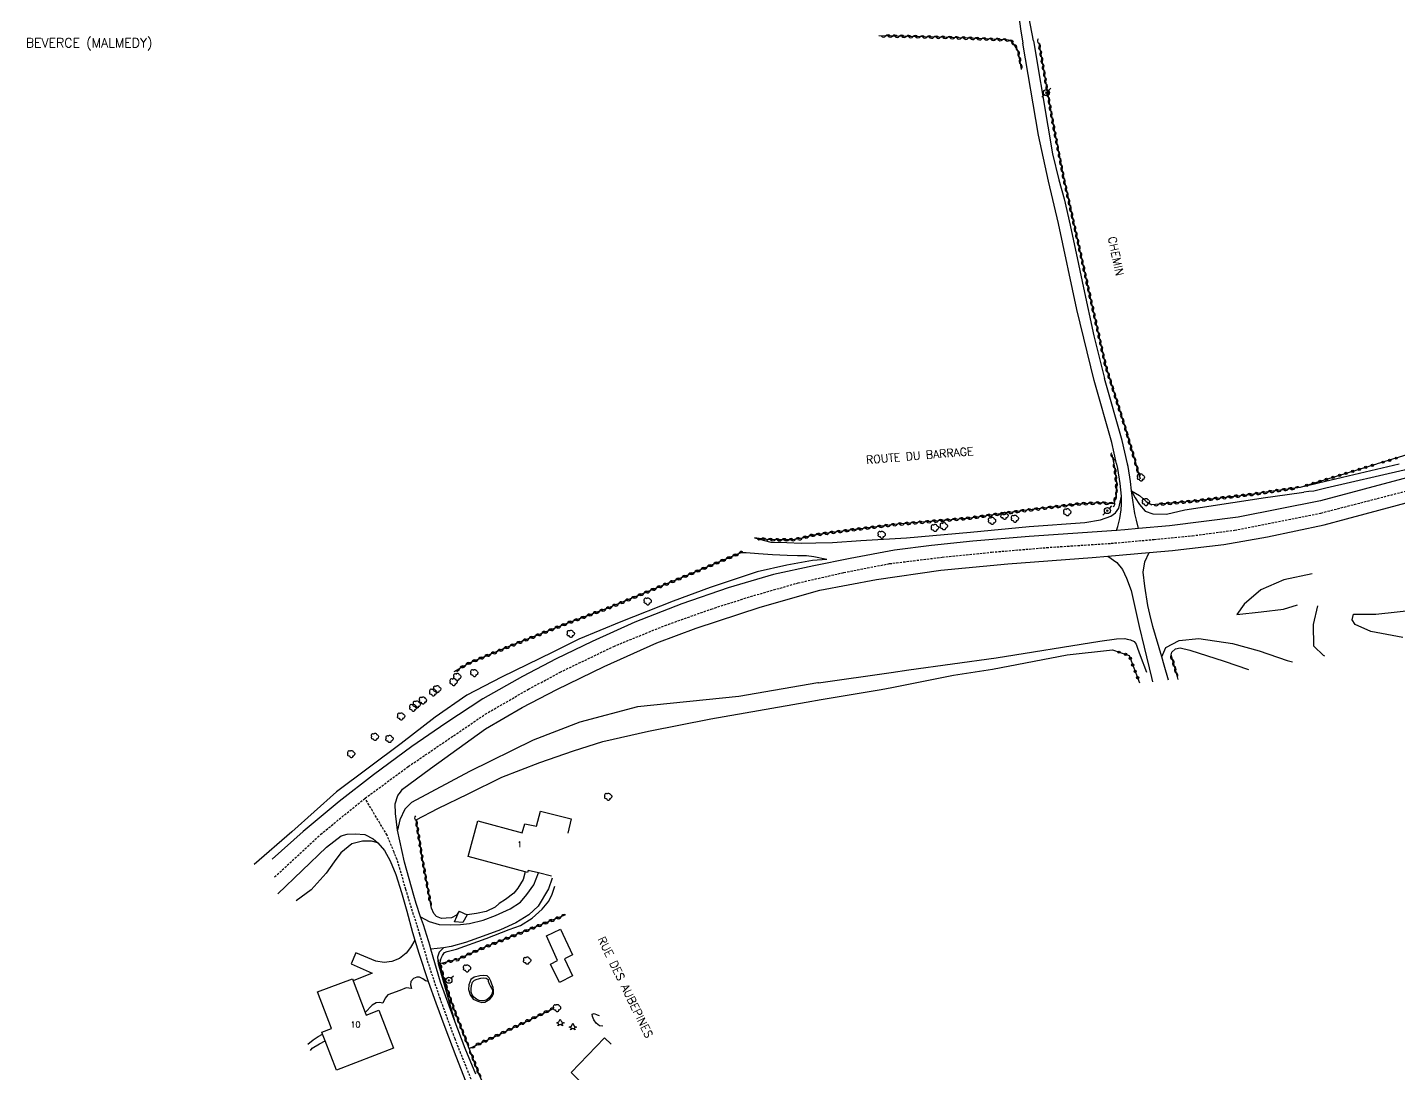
# Model space of a CAD drawing. Header units: millimetres. Extents: x 270000 to 271001, y 126000 to 127000.
# Drawn here: x 270515.1 to 270814.8, y 126537.8 to 126766.5 of the extents above; entities that cross this region are included whole.
import ezdxf
from ezdxf.enums import TextEntityAlignment as Align

# ---------------------------------------------------------------- set-up
doc = ezdxf.new("R2010")
doc.units = ezdxf.units.MM
doc.linetypes.add('DASHED', pattern=[0.75, 0.5, -0.25])
doc.layers.get('0').update_dxf_attribs({"linetype": 'CONTINUOUS'})
for name, color, linetype in [('W0001', 6, 'DASHED'), ('W0008', 7, 'CONTINUOUS'), ('W0017', 7, 'CONTINUOUS'), ('W0071', 7, 'CONTINUOUS'), ('W0101', 7, 'CONTINUOUS'), ('W0104', 1, 'CONTINUOUS'), ('W0105', 7, 'CONTINUOUS'), ('W0211', 2, 'CONTINUOUS'), ('W0214', 2, 'CONTINUOUS'), ('W0300', 7, 'CONTINUOUS'), ('W0303', 7, 'CONTINUOUS'), ('W0310', 3, 'CONTINUOUS'), ('W0322', 7, 'CONTINUOUS'), ('W0323', 7, 'CONTINUOUS'), ('W0473', 7, 'CONTINUOUS'), ('W0515', 5, 'CONTINUOUS'), ('W0980', 7, 'CONTINUOUS'), ('W0989', 7, 'CONTINUOUS'), ('W0991', 7, 'CONTINUOUS')]:
    doc.layers.add(name, color=color, linetype=linetype)
doc.styles.get("Standard").update_dxf_attribs({"font": 'romans.shx', "width": 0.85})

# ---------------------------------------------------------------- blocks, each defined once
blk = doc.blocks.new('T473')
for p, q in [((-0.166667, 0.166667), (0.166667, -0.166667)), ((-0.166667, -0.166667), (0.166667, 0.166667)), ((0.500001, 0.500001), (1.000002, 1.000002)), ((-1.000002, -1.000002), (-0.500001, -0.500001))]:
    blk.add_line(p, q)
blk.add_ellipse((0, 0), major_axis=(0.471405, 0.471405), ratio=1, start_param=5.4977871438, end_param=11.780972451)
blk = doc.blocks.new('T300')
for p, q in [((-0.8, 0.51), (-0.86, 0.34)), ((-0.86, 0.34), (-0.86, 0.17)), ((-0.86, 0.17), (-0.74, 0.06)), ((-0.69, 0.63), (-0.8, 0.51)), ((-0.8, -0.06), (-0.74, 0.06)), ((-0.74, 0.06), (-0.69, 0.11)), ((-0.57, 0.69), (-0.69, 0.63)), ((-0.46, 0.69), (-0.57, 0.69)), ((-0.29, 0.63), (-0.46, 0.69)), ((-0.29, 0.63), (-0.17, 0.74)), ((-0.23, 0.57), (-0.29, 0.63)), ((-0.17, 0.74), (-0.06, 0.8)), ((-0.06, 0.8), (0.06, 0.8)), ((0.06, 0.8), (0.23, 0.74)), ((0.23, 0.74), (0.34, 0.63)), ((0.34, 0.63), (0.4, 0.51)), ((0.46, 0.46), (0.34, 0.46)), ((0.4, 0.51), (0.4, 0.46)), ((0.57, 0.4), (0.46, 0.46)), ((0.57, 0.4), (0.69, 0.29)), ((0.69, 0.29), (0.74, 0.17)), ((0.74, 0.06), (0.69, -0.17)), ((0.74, 0.17), (0.74, 0.06)), ((-0.8, -0.17), (-0.8, -0.06)), ((-0.8, -0.23), (-0.8, -0.17)), ((-0.74, -0.34), (-0.8, -0.23)), ((-0.69, -0.4), (-0.74, -0.34)), ((-0.51, -0.46), (-0.69, -0.4)), ((-0.4, -0.46), (-0.51, -0.46)), ((-0.4, -0.46), (-0.34, -0.46)), ((-0.34, -0.46), (-0.34, -0.4)), ((-0.34, -0.51), (-0.34, -0.46)), ((-0.29, -0.63), (-0.34, -0.51)), ((-0.17, -0.74), (-0.29, -0.63)), ((-0.06, -0.8), (-0.17, -0.74)), ((0.06, -0.8), (-0.06, -0.8)), ((0.17, -0.74), (0.06, -0.8)), ((0.23, -0.69), (0.17, -0.74)), ((0.29, -0.46), (0.23, -0.46)), ((0.29, -0.63), (0.23, -0.69)), ((0.46, -0.4), (0.29, -0.46)), ((0.34, -0.51), (0.29, -0.63)), ((0.34, -0.51), (0.34, -0.46)), ((0.57, -0.34), (0.46, -0.4)), ((0.63, -0.29), (0.57, -0.34)), ((0.69, -0.17), (0.63, -0.29))]:
    blk.add_line(p, q)
blk = doc.blocks.new('T303')
for p, q in [((-0.77, 0), (-0.28, 0.21)), ((-0.28, -0.21), (-0.77, 0)), ((-0.28, 0.21), (0, 0.83)), ((0, 0.83), (0.28, 0.21)), ((0.28, 0.21), (0.83, 0)), ((0.83, 0), (0.28, -0.21)), ((-0.49, -0.63), (-0.28, -0.21)), ((0, -0.35), (-0.49, -0.63)), ((0.56, -0.63), (0, -0.35)), ((0.28, -0.21), (0.56, -0.63))]:
    blk.add_line(p, q)
blk = doc.blocks.new('t323o')
at = {"color": 0, "linetype": 'Continuous'}
for radius in [0.25, 0.15]:
    blk.add_circle((0, 0), radius, dxfattribs=at)
blk = doc.blocks.new('t322o')
at = {"color": 0, "linetype": 'Continuous'}
for radius in [0.25, 0.15]:
    blk.add_circle((0, 0), radius, dxfattribs=at)
blk = doc.blocks.new('t310o')
at = {"color": 0, "linetype": 'Continuous'}
for centre, start, end in [((-0.5, 0.38), 216.8699, 323.1304), ((0.5, -0.37), 36.8699, 143.1303)]:
    blk.add_arc(centre, 0.625, start, end, dxfattribs=at)

msp = doc.modelspace()

# ---------------------------------------------------------------- linework, layer by layer
at = {"layer": 'W0001'}
for points in [[(270588.9, 126597.96), (270598.34, 126604.89), (270615.18, 126616.34), (270624.64, 126621.81), (270631.53, 126625.5), (270643.26, 126631.17), (270654.47, 126635.73), (270664.57, 126639.32), (270673.15, 126642.06), (270683.55, 126645.03), (270693.54, 126647.31), (270703.54, 126649.25), (270715.09, 126650.67), (270725.87, 126651.76), (270737.89, 126652.77), (270752.01, 126653.7), (270761.39, 126654.54), (270769.74, 126655.35), (270778.99, 126656.57), (270797.87, 126660.32), (270836.34, 126670.24), (270839.23, 126671)], [(270569.12, 126580.76), (270570.79, 126582.29), (270579.17, 126590.05), (270588.9, 126597.96)], [(270667.79, 126433.35), (270661.7, 126439.46), (270653.37, 126452.23), (270647.53, 126461.72), (270640.66, 126475.65), (270637.31, 126482.68), (270630.46, 126497.67), (270625.44, 126507.71), (270620.05, 126518.37), (270616.41, 126526.54), (270612.37, 126535.84), (270608.56, 126545.32), (270605.35, 126554.05), (270602.72, 126561.91), (270600.86, 126568.2), (270598.38, 126576.14), (270597.83, 126578.01), (270595.9, 126584.51), (270595.23, 126586.17), (270593.72, 126589.87), (270592.14, 126592.49), (270590.53, 126595.18), (270588.9, 126597.96)]]:
    msp.add_lwpolyline(points, dxfattribs=at)
at = {"layer": 'W0008'}
for points in [[(270816.88, 126668.12), (270797.8, 126662.98), (270779.77, 126659.42), (270764.73, 126657.5), (270758.01, 126656.91), (270755.02, 126656.65), (270753.15, 126656.52), (270734.1, 126655.2), (270721.76, 126654.15), (270712.76, 126653.23), (270704.61, 126652.2), (270694.97, 126650.37), (270687.01, 126648.79), (270678.2, 126646.85), (270668.27, 126643.93), (270658.17, 126640.44), (270647.85, 126636.45), (270638.51, 126632.21), (270630.64, 126628.47), (270623.32, 126624.58), (270614.62, 126619.66), (270606.53, 126614.39), (270599.11, 126609.27), (270590.71, 126603.07), (270583.24, 126597.25), (270575.39, 126590.67), (270568.55, 126584.61)], [(270613.08, 126537.65), (270610.75, 126543.26), (270608.41, 126549.57), (270605.38, 126557.72), (270603.28, 126564.98), (270603.1, 126565.61), (270601.65, 126570.31), (270601.05, 126572.05), (270600.07, 126574.94), (270599.56, 126576.71), (270597.49, 126583.99), (270595.98, 126590.95), (270595.54, 126594.65), (270595.49, 126596.73), (270596.07, 126598.54), (270596.61, 126599.26), (270597.11, 126599.92), (270603.17, 126604.44), (270615.2, 126613.1), (270623.24, 126617.82), (270630.84, 126621.76), (270641.17, 126626.76), (270652.68, 126631.92), (270661.3, 126635.15), (270675.25, 126639.74), (270688.28, 126643.47), (270700.68, 126645.81), (270714.77, 126647.84), (270729.41, 126649.18), (270747.84, 126650.62), (270751.3, 126650.92), (270760.31, 126651.71), (270765.44, 126652.15), (270766, 126652.2), (270776.61, 126653.41), (270786.2, 126655.09), (270798.59, 126657.76), (270803.43, 126659.05), (270821.69, 126663.95)], [(270569.85, 126577.05), (270580.44, 126587.24), (270583.67, 126589.71), (270584.98, 126590.13), (270586.71, 126590.18), (270588.85, 126590.05), (270590.66, 126589.12), (270591.68, 126588.19), (270593.14, 126586.56), (270594.37, 126584.29), (270595.65, 126581.28), (270596.83, 126577.35), (270598.03, 126573.26), (270599.28, 126568.63), (270599.79, 126566.95), (270600.66, 126564.08), (270602.61, 126558.1), (270602.69, 126557.89), (270604.34, 126553.24), (270606.33, 126547.89), (270608.76, 126541.58), (270611.47, 126534.66)]]:
    msp.add_lwpolyline(points, dxfattribs=at)
at = {"layer": 'W0017'}
for points in [[(270751.3, 126650.92), (270753.22, 126649.49), (270754.47, 126647.95), (270755.35, 126646.05), (270756.34, 126643.4), (270758.12, 126635.51), (270759.23, 126631.01), (270760.84, 126624.33), (270761.07, 126623.44)], [(270764.53, 126623.76), (270763.61, 126627.02), (270763.09, 126628.86), (270761.1, 126635.49), (270760.47, 126638.17), (270760.01, 126640.12), (270759.33, 126644.36), (270759.02, 126647.41), (270759.37, 126649.63), (270760.31, 126651.71)], [(270601.05, 126572.05), (270602.89, 126570.99), (270605.1, 126570.38), (270607.64, 126570.31), (270609.77, 126570.33), (270611.73, 126570.55), (270614.7, 126571.31), (270617.44, 126572.33), (270620.61, 126573.81), (270622.85, 126575.24), (270624.26, 126576.88), (270625.79, 126579.01), (270626.82, 126581.62)], [(270629.79, 126580.45), (270629.03, 126578.18), (270626.77, 126574.39), (270624.71, 126572.45), (270621.86, 126570.72), (270618.49, 126569.17), (270614.75, 126567.79), (270610.85, 126566.41), (270607.71, 126565.58), (270606.03, 126565.26), (270603.28, 126564.98)], [(270599.79, 126566.95), (270598.84, 126565.29), (270597.85, 126564.11), (270596.42, 126562.95), (270594.76, 126562.25), (270593.08, 126562.03), (270591.27, 126562.35), (270586.85, 126564.19), (270585.86, 126561.76), (270590.44, 126559.69), (270586.33, 126558.01)], [(270602.69, 126557.89), (270602.09, 126558.07), (270601.53, 126558.47), (270600.78, 126558.82), (270600.23, 126558.82), (270599.5, 126558.55), (270598.92, 126557.92), (270598.84, 126557.19), (270599.02, 126556.34), (270597.91, 126556.49), (270596.5, 126555.96), (270593.89, 126554.98), (270593.26, 126554.23), (270592.81, 126553.15), (270592.03, 126553.33), (270591.32, 126553.2), (270590.47, 126552.72), (270588.89, 126551.13)]]:
    msp.add_lwpolyline(points, dxfattribs=at)
at = {"layer": 'W0071'}
for points in [[(270735.01, 126763.54), (270733.97, 126768.9), (270732.3, 126777.49), (270730.41, 126786.18), (270730.31, 126793.99), (270731.13, 126797.13), (270732.72, 126800.32), (270735.28, 126802.48), (270738.92, 126804.06), (270743.59, 126804.37), (270754.94, 126804.31), (270763.27, 126804.74), (270771.64, 126805.85), (270778.6, 126807.3), (270784.25, 126809.22), (270785.11, 126809.7), (270790.96, 126812.9), (270796.86, 126816.51), (270802.13, 126820.77), (270810.06, 126827.12), (270829.7, 126842.46)], [(270731.28, 126772.81), (270732.19, 126766.17), (270732.71, 126763.04)], [(270735.01, 126763.54), (270738.18, 126744.93), (270739.21, 126738.84), (270740.59, 126733.18), (270741.72, 126729.01), (270743.07, 126723.22), (270744.84, 126714.73), (270745.93, 126709.58), (270748.25, 126699.04), (270750.57, 126689.75)], [(270753.21, 126671), (270753.2, 126671.04), (270752.15, 126675.76), (270748.29, 126689.32), (270744.48, 126704.84), (270740.46, 126723.64), (270738.28, 126732.85), (270736.15, 126742.94), (270732.71, 126763.04)], [(270755.59, 126671), (270755.58, 126671.04), (270754.43, 126676.19), (270750.57, 126689.75)], [(270753.15, 126656.52), (270753.44, 126657.35), (270753.89, 126659.11), (270754.2, 126661), (270754.23, 126662.26), (270754.26, 126664.01), (270753.97, 126666.8), (270753.43, 126670.03), (270753.21, 126671)], [(270758.01, 126656.91), (270757.56, 126658.73), (270757.17, 126660.23), (270756.97, 126661.64), (270756.76, 126663.12), (270756.45, 126665.2), (270756.25, 126667.23), (270755.71, 126670.46), (270755.59, 126671)]]:
    msp.add_lwpolyline(points, dxfattribs=at)
at = {"layer": 'W0101'}
for points in [[(270629.62, 126580.94), (270626.82, 126581.62), (270624.58, 126582.15), (270624.42, 126581.7), (270623.89, 126581.85), (270611.4, 126585.21), (270613.54, 126593.02), (270623.27, 126590.43), (270623.82, 126592.38), (270626.39, 126591.86), (270627.24, 126595.15), (270633.98, 126593.46), (270633.21, 126590.3)], [(270581.56, 126547.63), (270578.52, 126555.65), (270586.16, 126558.48), (270586.33, 126558.01), (270588.89, 126551.13), (270589.11, 126550.51)], [(270589.11, 126550.51), (270591.93, 126551.59), (270595.09, 126543.34), (270582.62, 126538.5), (270580.18, 126544.9), (270579.61, 126546.37), (270579.44, 126546.83), (270581.56, 126547.63)], [(270642.34, 126523.86), (270641.76, 126525.84), (270640, 126531.94), (270633.92, 126537.96), (270641.23, 126545.58), (270642.69, 126544.22)]]:
    msp.add_lwpolyline(points, dxfattribs=at)
for points in [[(270589.11, 126550.51), (270589.11, 126550.51)], [(270581.56, 126547.63), (270581.56, 126547.63)]]:
    msp.add_lwpolyline(points, close=True, dxfattribs=at)
at = {"layer": 'W0104'}
msp.add_lwpolyline([(270631.39, 126557.69), (270629.46, 126561.69), (270631, 126562.49), (270628.54, 126567.87), (270631.61, 126569.3), (270634.21, 126563.75), (270632.5, 126562.84), (270634.26, 126559.15), (270631.39, 126557.69)], close=True, dxfattribs=at)
at = {"layer": 'W0105'}
msp.add_lwpolyline([(270610.25, 126570.82), (270608.46, 126570.97), (270609.47, 126573.26), (270611.2, 126572.48)], close=True, dxfattribs=at)
at = {"layer": 'W0211'}
for points in [[(270814.99, 126671), (270802.61, 126668.09), (270793.32, 126665.92)], [(270815.76, 126633.08), (270808.78, 126634.42), (270805.33, 126635.91), (270804.71, 126636.93), (270804.97, 126638.24), (270809.89, 126638.2), (270822.53, 126639.56), (270828.48, 126641.53), (270833.27, 126643.62), (270839.35, 126648), (270853.95, 126654.83), (270874.36, 126662.75)], [(270689.87, 126650.18), (270687.03, 126650.72), (270685.37, 126650.95), (270683.41, 126650.96), (270681.17, 126651.03), (270677.96, 126651.16), (270674.87, 126651.37), (270672.23, 126651.62), (270671.07, 126651.65)], [(270795.95, 126647.02), (270789.74, 126645.72), (270784.7, 126643.52), (270781.05, 126640.39), (270779.45, 126638.16)], [(270600.04, 126593.27), (270604.81, 126595.68), (270611.4, 126598.89), (270618.81, 126602.6), (270627.09, 126605.79), (270634.46, 126608.32), (270640.86, 126610.4), (270650.86, 126612.66), (270664.48, 126615.34), (270685.33, 126618.97), (270688.61, 126619.52), (270701.69, 126621.71), (270704.09, 126622.19), (270717.52, 126624.87), (270726.08, 126626.21), (270742.41, 126629.28), (270752.32, 126630.38)], [(270765.09, 126629.3), (270765.28, 126629.93), (270766.08, 126630.65), (270767.08, 126630.86), (270769.19, 126630.36), (270776.68, 126627.92), (270782.06, 126626.09)], [(270623.89, 126581.85), (270623.45, 126580.21), (270622.27, 126578.33), (270621.41, 126577.17), (270619.63, 126575.82), (270618.19, 126574.91), (270617.36, 126574.16), (270615.4, 126573.18), (270613.27, 126572.75), (270611.2, 126572.48)], [(270605.26, 126561.79), (270605.54, 126562.97), (270605.84, 126563.6), (270606.29, 126564.22), (270606.87, 126564.42), (270608.88, 126564.93), (270615.37, 126567.26), (270620.4, 126569.24), (270622.84, 126570.17), (270625.4, 126571.77), (270627.64, 126573.73), (270629.07, 126575.46), (270629.83, 126576.97), (270630.37, 126578.74)], [(270609.47, 126573.26), (270608.89, 126572.43), (270607.78, 126571.83), (270606.65, 126571.75), (270605.57, 126571.65), (270604.51, 126572.11), (270603.9, 126572.79), (270603.39, 126573.91)], [(270576.94, 126542.84), (270577.36, 126543.28), (270578.92, 126544.28), (270580.18, 126544.9)]]:
    msp.add_lwpolyline(points, dxfattribs=at)
msp.add_lwpolyline([(270614.4, 126553.33), (270615.1, 126553.38), (270616.14, 126554.01), (270616.66, 126554.59), (270616.94, 126555.22), (270616.99, 126555.95), (270616.89, 126556.57), (270616.59, 126557.3), (270616.36, 126557.93), (270616.06, 126558.71), (270615.59, 126559.11), (270614.76, 126559.19), (270613.98, 126559.14), (270612.75, 126558.84), (270612.02, 126558.34), (270611.56, 126557.18), (270611.51, 126556.13), (270611.84, 126554.97), (270612.54, 126554.06), (270613.52, 126553.56)], close=True, dxfattribs=at)
at = {"layer": 'W0214'}
for points in [[(270820.01, 126671), (270816.07, 126669.67), (270798.94, 126665.74), (270796.29, 126665.13), (270795.23, 126665), (270794.12, 126664.87)], [(270756.45, 126665.2), (270757.23, 126663.62), (270758.17, 126662.15), (270759.45, 126660.74), (270761.11, 126660.16), (270764.08, 126660.04), (270768.13, 126661.05), (270771.46, 126661.54), (270785.72, 126663.71), (270787.36, 126663.93), (270794.12, 126664.87)], [(270756.45, 126665.2), (270758.2, 126664.14), (270759.65, 126662.82), (270760.89, 126662.09)], [(270674.04, 126654.87), (270677.57, 126653.94), (270681.11, 126653.88), (270684.25, 126653.72), (270687.44, 126653.81), (270691.05, 126653.9), (270697.27, 126654.31), (270707.23, 126654.91), (270721.25, 126656.14), (270734.06, 126657.38), (270746.23, 126658.24), (270749.66, 126658.86), (270751.96, 126659.62), (270752.96, 126660.36), (270753.67, 126661.37), (270754.26, 126664.01)], [(270689.87, 126650.18), (270686.69, 126649.94), (270681.1, 126648.94), (270674.64, 126647.46), (270664.32, 126644.04), (270656.27, 126641.05), (270644.78, 126636.56), (270635.66, 126632.73), (270629.97, 126629.92), (270618.71, 126624.4), (270611.11, 126620.51), (270604.24, 126615.65), (270596.8, 126609.95), (270582.67, 126599.38), (270572.88, 126590.59), (270564.65, 126583.47)], [(270779.45, 126638.16), (270784.79, 126638.68), (270789.7, 126639.29), (270792.72, 126640.26)], [(270798.75, 126629.02), (270798.41, 126629.18), (270796.28, 126631.24), (270796.22, 126635.93), (270797.2, 126640.01)], [(270688.04, 126623.2), (270703.88, 126625.45), (270707.77, 126626.01), (270726.86, 126628.63), (270749.52, 126632.28), (270753.17, 126632.8), (270754.99, 126632.89), (270755.53, 126632.76), (270756.21, 126632.59), (270757.01, 126632.25), (270757.45, 126631.65), (270757.74, 126630.75), (270758.37, 126629.15), (270759.74, 126625.55)], [(270763.09, 126628.86), (270763.92, 126630.93), (270766.89, 126632.43), (270771.18, 126632.88), (270778.52, 126631.82), (270784.39, 126630.18), (270790.49, 126628.1), (270791.61, 126627.77)], [(270688.04, 126623.2), (270687.87, 126623.17), (270670.61, 126620.24), (270648.44, 126617.98), (270635.86, 126614.58), (270625.66, 126610.69), (270611.74, 126603.79), (270599.07, 126597.02), (270597.61, 126595.57), (270596.51, 126593.25), (270595.98, 126590.95)], [(270591.68, 126588.19), (270590.3, 126588.57), (270588.37, 126588.57), (270586.03, 126588), (270583.59, 126586.01), (270582.16, 126584.08), (270580.37, 126581.59), (270577.1, 126577.95), (270573.84, 126575.52)], [(270606.03, 126565.26), (270605.12, 126564.28), (270604.74, 126563.22), (270604.86, 126561.84), (270608.41, 126549.57)], [(270576.39, 126544.2), (270577.56, 126545.16), (270578.62, 126545.89), (270579.61, 126546.37)]]:
    msp.add_lwpolyline(points, dxfattribs=at)
at = {"layer": 'W0310'}
for points in [[(270732.4, 126757.31), (270732.19, 126758.63), (270731.92, 126760.19), (270731.57, 126761.44), (270731.03, 126762.41), (270730.37, 126763.36), (270729.54, 126763.67), (270727.75, 126763.83), (270717, 126764.27), (270701.23, 126764.67)], [(270736.2, 126763.15), (270739.12, 126746.35), (270741.48, 126734.12), (270743.98, 126722.91), (270747.36, 126707.76), (270750.76, 126692.57), (270754.97, 126679.26), (270757.39, 126671.04), (270757.4, 126671)], [(270752.58, 126671), (270752.8, 126669.9), (270753.15, 126666.74), (270753.08, 126664.25), (270752.57, 126662.34), (270749.56, 126662.55), (270744.85, 126662.29), (270733.49, 126660.91), (270720.58, 126659.15), (270705.29, 126657.85), (270696.14, 126656.73), (270691.55, 126656.15), (270686.56, 126655.43), (270684.44, 126654.83), (270682.31, 126654.47), (270679.22, 126654.46), (270676.63, 126654.5), (270674.04, 126654.87)], [(270752.16, 126673.1), (270752.57, 126671.04), (270752.58, 126671)], [(270757.4, 126671), (270758.35, 126667.76)], [(270793.32, 126665.92), (270786.83, 126664.99), (270782.17, 126664.32), (270770.09, 126662.92), (270760.89, 126662.09)], [(270671.07, 126651.65), (270659.59, 126646.79), (270641.75, 126639.41), (270633.56, 126636.39), (270620.36, 126631.1), (270611.63, 126627.52), (270608.29, 126625.58)], [(270766.62, 126623.95), (270766.47, 126624.49), (270765.09, 126629.3)], [(270603.39, 126573.91), (270602.8, 126577.11), (270601.49, 126584.22), (270600.04, 126593.27)], [(270632.55, 126572.37), (270615.11, 126565.42), (270611.77, 126563.97), (270609.23, 126562.74), (270605.26, 126561.79)], [(270611.68, 126543.26), (270608.94, 126550.27), (270607.54, 126554.07), (270606.36, 126557.71), (270605.26, 126561.79)], [(270611.68, 126543.26), (270617.66, 126546.04), (270629.93, 126551.94)], [(270624.77, 126514.74), (270618.4, 126527.67), (270613.78, 126537.7), (270611.68, 126543.26)]]:
    msp.add_lwpolyline(points, dxfattribs=at)
at = {"layer": 'W0322'}
msp.add_lwpolyline([(270752.32, 126630.38), (270754, 126629.81), (270755.95, 126629.15), (270758.21, 126623.18)], dxfattribs=at)
at = {"layer": 'W0323'}
for points in [[(270870.34, 126688.7), (270869.42, 126688.44), (270831.06, 126677.41), (270810.16, 126671.05), (270810, 126671)], [(270810, 126671), (270793.32, 126665.92)]]:
    msp.add_lwpolyline(points, dxfattribs=at)
at = {"layer": 'W0515'}
msp.add_lwpolyline([(270614.83, 126553.63), (270614.33, 126553.68), (270613.87, 126553.74), (270613.27, 126554.06), (270612.69, 126554.49), (270612.29, 126554.99), (270612.09, 126555.57), (270612.09, 126556.25), (270612.17, 126557.01), (270612.37, 126557.71), (270612.85, 126558.16), (270613.4, 126558.41), (270614.18, 126558.61), (270614.83, 126558.69), (270615.36, 126558.61), (270615.79, 126558.33), (270615.84, 126557.93), (270616.01, 126557.38), (270616.29, 126556.83), (270616.56, 126556.47), (270616.72, 126556.07), (270616.74, 126555.64), (270616.61, 126555.14), (270616.34, 126554.69), (270616.01, 126554.31), (270615.48, 126553.88), (270614.83, 126553.63)], close=True, dxfattribs=at)
msp.add_lwpolyline([(270640.88, 126548.09), (270640.17, 126548.2), (270639.44, 126548.8), (270638.94, 126549.48), (270638.59, 126550.21), (270638.57, 126550.72), (270638.99, 126550.89), (270639.62, 126550.61), (270640.08, 126550.43)], dxfattribs=at)

# ---------------------------------------------------------------- block references
at = {"layer": 'W0300', "rotation": 359.9999899820874}
for p in [(270758.55, 126668.08), (270742.45, 126660.48), (270759.64, 126662.72), (270715.45, 126657.42), (270726.01, 126658.59), (270728.71, 126659.7), (270731, 126659.08), (270701.89, 126655.57), (270713.5, 126657.05), (270650.72, 126640.99), (270633.91, 126633.9), (270609.09, 126624.48), (270612.81, 126625.33), (270604.69, 126621.79), (270608.28, 126623.37), (270600.24, 126618.45), (270601.59, 126619.33), (270603.83, 126621.09), (270596.82, 126615.84), (270599.46, 126617.75), (270591.08, 126611.37), (270594.27, 126610.92), (270585.9, 126607.63), (270642.08, 126598.29), (270624.36, 126562.45), (270611.22, 126560.75), (270630.91, 126552.09)]:
    msp.add_blockref('T300', p, dxfattribs=at)
at = {"layer": 'W0303', "rotation": 359.9999899820874}
for p in [(270631.56, 126548.85), (270634.3, 126547.94)]:
    msp.add_blockref('T303', p, dxfattribs=at)
at = {"layer": 'W0310'}
for p, rotation in [((270702.73, 126764.63), 178.5570921914583), ((270704.23, 126764.59), 178.5570921914583), ((270705.73, 126764.55), 178.5570921914583), ((270707.23, 126764.52), 178.5570921914583), ((270708.73, 126764.48), 178.5570921914583), ((270710.23, 126764.44), 178.5570921914583), ((270711.73, 126764.4), 178.5570921914583), ((270713.23, 126764.36), 178.5570921914583), ((270714.73, 126764.33), 178.5570921914583), ((270716.23, 126764.29), 178.5570921914583), ((270717.73, 126764.24), 177.6457556734148), ((270719.23, 126764.18), 177.6457556734148), ((270720.73, 126764.12), 177.6457556734148), ((270722.22, 126764.05), 177.6457556734148), ((270723.72, 126763.99), 177.6457556734148), ((270725.22, 126763.93), 177.6457556734148), ((270726.72, 126763.87), 177.6457556734148), ((270728.22, 126763.79), 175.0662943482479), ((270729.7, 126763.61), 159.2256718631885), ((270730.82, 126762.72), 125.0936227647187), ((270736.22, 126763), 279.8614913645466), ((270731.58, 126761.42), 105.2899913583578), ((270731.95, 126759.97), 99.86269295599104), ((270736.48, 126761.52), 279.8614913645466), ((270736.74, 126760.05), 279.8614913645466), ((270732.21, 126758.49), 99.32233768419123), ((270736.99, 126758.57), 279.8614913645466), ((270737.25, 126757.09), 279.8614913645466), ((270737.51, 126755.61), 279.8614913645466), ((270737.77, 126754.13), 279.8614913645466), ((270738.02, 126752.66), 279.8614913645466), ((270738.28, 126751.18), 279.8614913645466), ((270738.54, 126749.7), 279.8614913645466), ((270738.79, 126748.22), 279.8614913645466), ((270739.05, 126746.74), 279.8614913645466), ((270739.33, 126745.27), 280.9380278605328), ((270739.61, 126743.8), 280.9380278605328), ((270739.9, 126742.32), 280.9380278605328), ((270740.18, 126740.85), 280.9380278605328), ((270740.47, 126739.38), 280.9380278605328), ((270740.75, 126737.91), 280.9380278605328), ((270741.03, 126736.43), 280.9380278605328), ((270741.32, 126734.96), 280.9380278605328), ((270741.62, 126733.49), 282.5655829155985), ((270741.95, 126732.03), 282.5655829155985), ((270742.27, 126730.56), 282.5655829155985), ((270742.6, 126729.1), 282.5655829155985), ((270742.93, 126727.64), 282.5655829155985), ((270743.25, 126726.17), 282.5655829155985), ((270743.58, 126724.71), 282.5655829155985), ((270743.91, 126723.24), 282.5655829155985), ((270744.23, 126721.78), 282.5720561453018), ((270744.56, 126720.32), 282.5720561453018), ((270744.89, 126718.85), 282.5720561453018), ((270745.21, 126717.39), 282.5720561453018), ((270745.54, 126715.92), 282.5720561453018), ((270745.87, 126714.46), 282.5720561453018), ((270746.19, 126713), 282.5720561453018), ((270746.52, 126711.53), 282.5720561453018), ((270746.84, 126710.07), 282.5720561453018), ((270747.17, 126708.6), 282.5720561453018), ((270747.5, 126707.14), 282.6261815475879), ((270747.83, 126705.68), 282.6261815475879), ((270748.15, 126704.21), 282.6261815475879), ((270748.48, 126702.75), 282.6261815475879), ((270748.81, 126701.28), 282.6261815475879), ((270749.14, 126699.82), 282.6261815475879), ((270749.47, 126698.36), 282.6261815475879), ((270749.79, 126696.89), 282.6261815475879), ((270750.12, 126695.43), 282.6261815475879), ((270750.45, 126693.97), 282.6261815475879), ((270750.78, 126692.5), 287.5558617911123), ((270751.23, 126691.07), 287.5558617911123), ((270751.69, 126689.64), 287.5558617911123), ((270752.14, 126688.21), 287.5558617911123), ((270752.59, 126686.78), 287.5558617911123), ((270753.04, 126685.35), 287.5558617911123), ((270753.5, 126683.92), 287.5558617911123), ((270753.95, 126682.49), 287.5558617911123), ((270754.4, 126681.06), 287.5558617911123), ((270754.85, 126679.63), 287.5558617911123), ((270755.29, 126678.2), 286.3801009744733), ((270755.71, 126676.76), 286.3801009744733), ((270756.13, 126675.32), 286.3801009744733), ((270752.29, 126672.47), 281.336738769466), ((270756.55, 126673.88), 286.3801009744733), ((270756.98, 126672.44), 286.3801009744733), ((270752.75, 126670.15), 281.309932475036), ((270757.51, 126670.63), 286.3828485765671), ((270757.93, 126669.19), 286.3828485765671), ((270752.94, 126668.66), 276.160968774618), ((270753.1, 126667.17), 276.160968774618), ((270753.06, 126664.17), 255.2755942087337), ((270753.12, 126665.67), 268.4107780924671), ((270778.79, 126663.93), 186.6418716215701), ((270780.28, 126664.1), 186.6418716215701), ((270781.77, 126664.28), 186.6418716215701), ((270783.26, 126664.48), 188.1490442455525), ((270784.74, 126664.69), 188.1490442455525), ((270786.23, 126664.9), 188.1490442455525), ((270787.71, 126665.12), 188.1412188739666), ((270789.2, 126665.33), 188.1412188739666), ((270790.68, 126665.54), 188.1412188739666), ((270792.17, 126665.75), 188.1412188739666), ((270733.57, 126660.92), 186.8988712269301), ((270735.06, 126661.1), 186.8988712269301), ((270736.55, 126661.28), 186.8988712269301), ((270738.04, 126661.47), 186.8988712269301), ((270739.53, 126661.65), 186.8988712269301), ((270741.02, 126661.83), 186.8988712269301), ((270742.5, 126662.01), 186.8988712269301), ((270743.99, 126662.19), 186.8988712269301), ((270745.49, 126662.32), 183.154938217999), ((270746.98, 126662.41), 183.154938217999), ((270748.48, 126662.49), 183.154938217999), ((270749.98, 126662.52), 175.9319752161038), ((270751.48, 126662.41), 175.9319752161038), ((270752.67, 126662.72), 255.2755942087337), ((270762.38, 126662.22), 185.1422086191874), ((270763.87, 126662.36), 185.1422086191874), ((270765.37, 126662.49), 185.1422086191874), ((270766.86, 126662.63), 185.1422086191874), ((270768.36, 126662.76), 185.1422086191874), ((270769.85, 126662.89), 185.1422086191874), ((270771.34, 126663.06), 186.6418716215701), ((270772.83, 126663.24), 186.6418716215701), ((270774.32, 126663.41), 186.6418716215701), ((270775.81, 126663.58), 186.6418716215701), ((270777.3, 126663.76), 186.6418716215701), ((270705.25, 126657.85), 186.9785392984734), ((270706.74, 126657.97), 184.8460802665605), ((270708.24, 126658.1), 184.8460802665605), ((270709.73, 126658.23), 184.8460802665605), ((270711.22, 126658.35), 184.8460802665605), ((270712.72, 126658.48), 184.8460802665605), ((270714.21, 126658.61), 184.8460802665605), ((270715.71, 126658.73), 184.8460802665605), ((270717.2, 126658.86), 184.8460802665605), ((270718.7, 126658.99), 184.8460802665605), ((270720.19, 126659.11), 184.8460802665605), ((270721.68, 126659.3), 187.7998297448764), ((270723.17, 126659.5), 187.7998297448764), ((270724.65, 126659.7), 187.7998297448764), ((270726.14, 126659.91), 187.7998297448764), ((270727.63, 126660.11), 187.7998297448764), ((270729.11, 126660.32), 187.7998297448764), ((270730.6, 126660.52), 187.7998297448764), ((270732.08, 126660.72), 187.7998297448764), ((270684.48, 126654.84), 195.8599330239526), ((270685.93, 126655.25), 195.8599330239526), ((270687.39, 126655.55), 188.1590526109096), ((270688.88, 126655.76), 188.1590526109096), ((270690.36, 126655.98), 188.1590526109096), ((270691.85, 126656.18), 187.2679442864083), ((270693.34, 126656.37), 187.2679442864083), ((270694.82, 126656.56), 187.2679442864083), ((270696.31, 126656.75), 186.9785392984734), ((270697.8, 126656.93), 186.9785392984734), ((270699.29, 126657.12), 186.9785392984734), ((270700.78, 126657.3), 186.9785392984734), ((270702.27, 126657.48), 186.9785392984734), ((270703.76, 126657.66), 186.9785392984734), ((270675.53, 126654.66), 171.8915783006447), ((270677.02, 126654.5), 179.0477419146142), ((270678.52, 126654.47), 179.0477419146142), ((270680.02, 126654.46), 180.2598430235299), ((270681.52, 126654.47), 180.2598430235299), ((270683.01, 126654.59), 189.4099694202302), ((270665.07, 126649.11), 202.9477180401801), ((270666.45, 126649.69), 202.9477180401801), ((270667.83, 126650.28), 202.9477180401801), ((270669.21, 126650.86), 202.9477180401801), ((270670.59, 126651.45), 202.9477180401801), ((270656.77, 126645.62), 202.4789614294286), ((270658.15, 126646.2), 202.4789614294286), ((270659.54, 126646.77), 202.4789614294286), ((270660.92, 126647.35), 202.9477180401801), ((270662.3, 126647.94), 202.9477180401801), ((270663.68, 126648.52), 202.9477180401801), ((270649.84, 126642.76), 202.4789614294286), ((270651.22, 126643.33), 202.4789614294286), ((270652.61, 126643.9), 202.4789614294286), ((270654, 126644.48), 202.4789614294286), ((270655.38, 126645.05), 202.4789614294286), ((270642.91, 126639.89), 202.4789614294286), ((270644.29, 126640.46), 202.4789614294286), ((270645.68, 126641.04), 202.4789614294286), ((270647.07, 126641.61), 202.4789614294286), ((270648.45, 126642.18), 202.4789614294286), ((270634.48, 126636.73), 200.2005616549115), ((270635.89, 126637.25), 200.2005616549115), ((270637.3, 126637.77), 200.2005616549115), ((270638.7, 126638.29), 200.2005616549115), ((270640.11, 126638.81), 200.2005616549115), ((270641.52, 126639.32), 200.2005616549115), ((270627.51, 126633.97), 201.8440575246985), ((270628.9, 126634.53), 201.8440575246985), ((270630.29, 126635.09), 201.8440575246985), ((270631.69, 126635.64), 201.8440575246985), ((270633.08, 126636.2), 201.8440575246985), ((270619.16, 126630.61), 202.3484204268806), ((270620.55, 126631.18), 201.8440575246985), ((270621.94, 126631.74), 201.8440575246985), ((270623.33, 126632.3), 201.8440575246985), ((270624.72, 126632.85), 201.8440575246985), ((270626.12, 126633.41), 201.8440575246985), ((270612.22, 126627.76), 202.3484204268806), ((270613.61, 126628.33), 202.3484204268806), ((270615, 126628.9), 202.3484204268806), ((270616.38, 126629.47), 202.3484204268806), ((270617.77, 126630.04), 202.3484204268806), ((270765.38, 126628.27), 106.016152748388), ((270609.59, 126626.33), 210.017225577144), ((270610.89, 126627.08), 210.017225577144), ((270765.8, 126626.83), 106.016152748388), ((270766.21, 126625.39), 106.016152748388), ((270600.06, 126593.13), 99.09743824513977), ((270600.3, 126591.65), 99.09743824513977), ((270600.54, 126590.16), 99.09743824513977), ((270600.77, 126588.68), 99.09743824513977), ((270601.01, 126587.2), 99.09743824513977), ((270601.25, 126585.72), 99.09743824513977), ((270601.49, 126584.24), 99.09743824513977), ((270601.76, 126582.76), 100.4522380764926), ((270602.03, 126581.29), 100.4522380764926), ((270602.3, 126579.81), 100.4522380764926), ((270602.57, 126578.34), 100.4522380764926), ((270602.85, 126576.86), 100.4484327500202), ((270603.12, 126575.39), 100.4484327500202), ((270629, 126570.96), 201.72577312752), ((270630.39, 126571.51), 201.72577312752), ((270631.79, 126572.07), 201.72577312752), ((270620.64, 126567.62), 201.72577312752), ((270622.03, 126568.18), 201.72577312752), ((270623.43, 126568.73), 201.72577312752), ((270624.82, 126569.29), 201.72577312752), ((270626.21, 126569.85), 201.72577312752), ((270627.61, 126570.4), 201.72577312752), ((270613.69, 126564.8), 203.5286316760644), ((270615.07, 126565.4), 203.5286316760644), ((270616.46, 126565.96), 201.72577312752), ((270617.85, 126566.51), 201.72577312752), ((270619.25, 126567.07), 201.72577312752), ((270605.29, 126561.66), 105.1431432270916), ((270606.72, 126562.14), 193.4782737058533), ((270608.18, 126562.49), 193.4782737058533), ((270609.61, 126562.92), 205.8204023600939), ((270610.96, 126563.57), 205.8204023600939), ((270612.32, 126564.2), 203.5286316760644), ((270605.68, 126560.22), 105.1431432270916), ((270606.08, 126558.77), 105.1431432270916), ((270606.49, 126557.33), 107.9053231602182), ((270606.95, 126555.9), 107.9053231602182), ((270607.41, 126554.47), 107.9053231602182), ((270607.91, 126553.06), 110.2975697727316), ((270608.43, 126551.65), 110.2975697727316), ((270608.95, 126550.25), 111.2926671990499), ((270625.23, 126549.68), 25.66528999813983), ((270626.58, 126550.33), 25.66528999813983), ((270627.94, 126550.98), 25.66528999813983), ((270629.29, 126551.63), 25.66528999813983), ((270609.5, 126548.85), 111.2926671990499), ((270610.04, 126547.45), 111.2926671990499), ((270619.82, 126547.08), 25.66528999813983), ((270621.18, 126547.73), 25.66528999813983), ((270622.53, 126548.38), 25.66528999813983), ((270623.88, 126549.03), 25.66528999813983), ((270610.59, 126546.05), 111.2926671990499), ((270611.13, 126544.65), 111.2926671990499), ((270613.04, 126543.89), 24.95397144305888), ((270614.4, 126544.52), 24.95397144305888), ((270615.76, 126545.16), 24.95397144305888), ((270617.12, 126545.79), 24.95397144305888), ((270618.47, 126546.43), 25.66528999813983), ((270612.17, 126541.95), 110.759196877799), ((270612.7, 126540.55), 110.759196877799), ((270613.23, 126539.15), 110.759196877799), ((270613.77, 126537.75), 110.759196877799)]:
    msp.add_blockref('t310o', p, dxfattribs=dict(at, rotation=rotation))
at = {"layer": 'W0322'}
for p, rotation in [((270753.74, 126629.9), 341.2189188381857), ((270755.16, 126629.42), 341.238859310669), ((270756.18, 126628.53), 290.7520863733672), ((270756.72, 126627.12), 290.7520863733672), ((270757.25, 126625.72), 290.7520863733672), ((270757.78, 126624.32), 290.7520863733672)]:
    msp.add_blockref('t322o', p, dxfattribs=dict(at, rotation=rotation))
at = {"layer": 'W0323'}
for p, rotation in [((270806.24, 126669.85), 196.9406332958295), ((270807.67, 126670.29), 196.9406332958295), ((270809.11, 126670.73), 196.9406332958295), ((270811.44, 126671.44), 196.9388564303298), ((270812.87, 126671.87), 196.9388564303298), ((270814.31, 126672.31), 196.9388564303298), ((270797.63, 126667.23), 196.9406332958295), ((270799.06, 126667.67), 196.9406332958295), ((270800.5, 126668.1), 196.9406332958295), ((270801.93, 126668.54), 196.9406332958295), ((270803.37, 126668.98), 196.9406332958295), ((270804.8, 126669.42), 196.9406332958295), ((270794.76, 126666.36), 196.9406332958295), ((270796.19, 126666.79), 196.9406332958295)]:
    msp.add_blockref('t323o', p, dxfattribs=dict(at, rotation=rotation))
at = {"layer": 'W0473', "rotation": 359.9999899820874}
for p in [(270737.85, 126752.24), (270751.18, 126660.86), (270607.22, 126558.16)]:
    msp.add_blockref('T473', p, dxfattribs=at)

# ---------------------------------------------------------------- texts
at = {"layer": 'W0980'}
msp.add_text('BEVERCE (MALMEDY)', height=2, dxfattribs=at).set_placement((270528.58, 126762.99), align=Align.MIDDLE)
at = {"layer": 'W0989'}
for s, rotation, p in [('CHEMIN', 281.5813, (270751.33, 126720.56)), ('ROUTE DU BARRAGE', 4.7043, (270698.49, 126671.07)), ('RUE DES AUBEPINES', 295.9362, (270639.71, 126567.19))]:
    msp.add_text(s, height=1.75, rotation=rotation, dxfattribs=at).set_placement(p)
at = {"layer": 'W0991'}
for s, p in [('1', (270622.69, 126587.9)), ('10', (270586.81, 126548.49))]:
    msp.add_text(s, height=1.25, dxfattribs=at).set_placement(p, align=Align.MIDDLE_CENTER)

doc.saveas('drawing.dxf')
